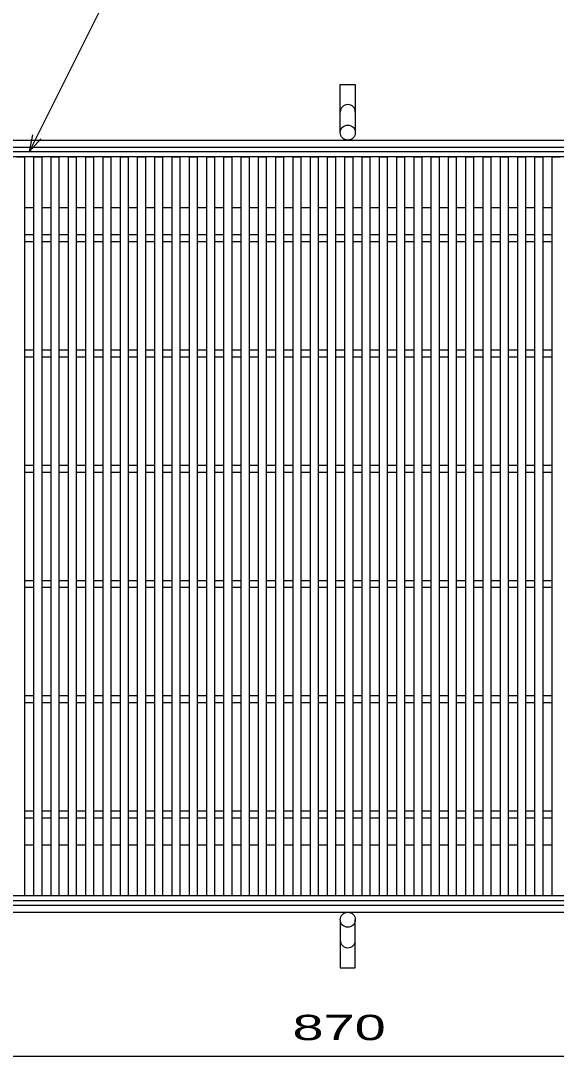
# Model space of a CAD drawing. Units: millimetres, scale not verified. Extents: x -1820 to 1731, y -1282 to 1054.
# Drawn here: x -1134 to -670, y -311 to 588 of the extents above; entities that cross this region are included whole.
import ezdxf
from ezdxf.enums import TextEntityAlignment as Align

# ---------------------------------------------------------------- set-up
doc = ezdxf.new("R2010")
doc.units = ezdxf.units.MM
doc.header["$LTSCALE"] = 10
for name, color, linetype, lineweight in [('16', 3, 'Continuous', 25), ('19', 6, 'Continuous', 25), ('22', 4, 'Continuous', 25)]:
    doc.layers.add(name, color=color, linetype=linetype, lineweight=lineweight)
doc.styles.add('ベクトル', font='')
doc.styles.get('ベクトル').set_extended_font_data('ベクトル')

msp = doc.modelspace()

# ---------------------------------------------------------------- linework, layer by layer
at = {"layer": '16'}
for p, q in [((-1348, 474), (-353, 474)), ((-353, 469.5), (-1348, 469.5)), ((-1138, 469.5), (-1131, 469.5)), ((-1131, -171.5), (-1131, 469.5)), ((-1123, -171.5), (-1123, 469.5)), ((-1123, 469.5), (-1116, 469.5)), ((-1116, -171.5), (-1116, 469.5)), ((-1108, -171.5), (-1108, 469.5)), ((-1108, 469.5), (-1101, 469.5)), ((-1101, -171.5), (-1101, 469.5)), ((-1093, -171.5), (-1093, 469.5)), ((-1093, 469.5), (-1086, 469.5)), ((-1086, -171.5), (-1086, 469.5)), ((-1078, -171.5), (-1078, 469.5)), ((-1078, 469.5), (-1071, 469.5)), ((-1071, -171.5), (-1071, 469.5)), ((-1063, -171.5), (-1063, 469.5)), ((-1063, 469.5), (-1056, 469.5)), ((-1056, -171.5), (-1056, 469.5)), ((-1048, -171.5), (-1048, 469.5)), ((-1048, 469.5), (-1041, 469.5)), ((-1041, -171.5), (-1041, 469.5)), ((-1033, -171.5), (-1033, 469.5)), ((-1033, 469.5), (-1026, 469.5)), ((-1026, -171.5), (-1026, 469.5)), ((-1018, -171.5), (-1018, 469.5)), ((-1018, 469.5), (-1011, 469.5)), ((-1011, -171.5), (-1011, 469.5)), ((-1003, -171.5), (-1003, 469.5)), ((-1003, 469.5), (-996, 469.5)), ((-996, -171.5), (-996, 469.5)), ((-988, -171.5), (-988, 469.5)), ((-988, 469.5), (-981, 469.5)), ((-981, -171.5), (-981, 469.5)), ((-973, -171.5), (-973, 469.5)), ((-973, 469.5), (-966, 469.5)), ((-966, -171.5), (-966, 469.5)), ((-958, -171.5), (-958, 469.5)), ((-958, 469.5), (-951, 469.5)), ((-951, -171.5), (-951, 469.5)), ((-943, -171.5), (-943, 469.5)), ((-943, 469.5), (-936, 469.5)), ((-936, -171.5), (-936, 469.5)), ((-928, -171.5), (-928, 469.5)), ((-928, 469.5), (-921, 469.5)), ((-921, -171.5), (-921, 469.5)), ((-913, -171.5), (-913, 469.5)), ((-913, 469.5), (-906, 469.5)), ((-906, -171.5), (-906, 469.5)), ((-898, -171.5), (-898, 469.5)), ((-898, 469.5), (-891, 469.5)), ((-891, -171.5), (-891, 469.5)), ((-883, -171.5), (-883, 469.5)), ((-883, 469.5), (-876, 469.5)), ((-876, -171.5), (-876, 469.5)), ((-868, -171.5), (-868, 469.5)), ((-868, 469.5), (-861, 469.5)), ((-861, -171.5), (-861, 469.5)), ((-853, -171.5), (-853, 469.5)), ((-853, 469.5), (-846, 469.5)), ((-846, -171.5), (-846, 469.5)), ((-838, -171.5), (-838, 469.5)), ((-838, 469.5), (-831, 469.5)), ((-831, -171.5), (-831, 469.5)), ((-823, -171.5), (-823, 469.5)), ((-823, 469.5), (-816, 469.5)), ((-816, -171.5), (-816, 469.5)), ((-808, -171.5), (-808, 469.5)), ((-808, 469.5), (-801, 469.5)), ((-801, -171.5), (-801, 469.5)), ((-793, -171.5), (-793, 469.5)), ((-793, 469.5), (-786, 469.5)), ((-786, -171.5), (-786, 469.5)), ((-778, -171.5), (-778, 469.5)), ((-778, 469.5), (-771, 469.5)), ((-771, -171.5), (-771, 469.5)), ((-763, -171.5), (-763, 469.5)), ((-763, 469.5), (-756, 469.5)), ((-756, -171.5), (-756, 469.5)), ((-748, -171.5), (-748, 469.5)), ((-748, 469.5), (-741, 469.5)), ((-741, -171.5), (-741, 469.5)), ((-733, -171.5), (-733, 469.5)), ((-733, 469.5), (-726, 469.5)), ((-726, -171.5), (-726, 469.5)), ((-718, -171.5), (-718, 469.5)), ((-718, 469.5), (-711, 469.5)), ((-711, -171.5), (-711, 469.5)), ((-703, -171.5), (-703, 469.5)), ((-703, 469.5), (-696, 469.5)), ((-696, -171.5), (-696, 469.5)), ((-688, -171.5), (-688, 469.5)), ((-688, 469.5), (-681, 469.5)), ((-681, -171.5), (-681, 469.5)), ((-673, -171.5), (-673, 469.5)), ((-673, 469.5), (-666, 469.5)), ((-1131, 425.5), (-1123, 425.5)), ((-1116, 425.5), (-1108, 425.5)), ((-1101, 425.5), (-1093, 425.5)), ((-1086, 425.5), (-1078, 425.5)), ((-1071, 425.5), (-1063, 425.5)), ((-1056, 425.5), (-1048, 425.5)), ((-1041, 425.5), (-1033, 425.5)), ((-1026, 425.5), (-1018, 425.5)), ((-1011, 425.5), (-1003, 425.5)), ((-996, 425.5), (-988, 425.5)), ((-981, 425.5), (-973, 425.5)), ((-966, 425.5), (-958, 425.5)), ((-951, 425.5), (-943, 425.5)), ((-936, 425.5), (-928, 425.5)), ((-921, 425.5), (-913, 425.5)), ((-906, 425.5), (-898, 425.5)), ((-891, 425.5), (-883, 425.5)), ((-876, 425.5), (-868, 425.5)), ((-861, 425.5), (-853, 425.5)), ((-846, 425.5), (-838, 425.5)), ((-831, 425.5), (-823, 425.5)), ((-816, 425.5), (-808, 425.5)), ((-801, 425.5), (-793, 425.5)), ((-786, 425.5), (-778, 425.5)), ((-771, 425.5), (-763, 425.5)), ((-756, 425.5), (-748, 425.5)), ((-741, 425.5), (-733, 425.5)), ((-726, 425.5), (-718, 425.5)), ((-711, 425.5), (-703, 425.5)), ((-696, 425.5), (-688, 425.5)), ((-681, 425.5), (-673, 425.5)), ((-1131, 402), (-1123, 402)), ((-1131, 396), (-1123, 396)), ((-1116, 402), (-1108, 402)), ((-1116, 396), (-1108, 396)), ((-1101, 402), (-1093, 402)), ((-1101, 396), (-1093, 396)), ((-1086, 402), (-1078, 402)), ((-1086, 396), (-1078, 396)), ((-1071, 402), (-1063, 402)), ((-1071, 396), (-1063, 396)), ((-1056, 402), (-1048, 402)), ((-1056, 396), (-1048, 396)), ((-1041, 402), (-1033, 402)), ((-1041, 396), (-1033, 396)), ((-1026, 402), (-1018, 402)), ((-1026, 396), (-1018, 396)), ((-1011, 402), (-1003, 402)), ((-1011, 396), (-1003, 396)), ((-996, 402), (-988, 402)), ((-996, 396), (-988, 396)), ((-981, 402), (-973, 402)), ((-981, 396), (-973, 396)), ((-966, 402), (-958, 402)), ((-966, 396), (-958, 396)), ((-951, 402), (-943, 402)), ((-951, 396), (-943, 396)), ((-936, 402), (-928, 402)), ((-936, 396), (-928, 396)), ((-921, 402), (-913, 402)), ((-921, 396), (-913, 396)), ((-906, 402), (-898, 402)), ((-906, 396), (-898, 396)), ((-891, 402), (-883, 402)), ((-891, 396), (-883, 396)), ((-876, 402), (-868, 402)), ((-876, 396), (-868, 396)), ((-861, 402), (-853, 402)), ((-861, 396), (-853, 396)), ((-846, 402), (-838, 402)), ((-846, 396), (-838, 396)), ((-831, 402), (-823, 402)), ((-831, 396), (-823, 396)), ((-816, 402), (-808, 402)), ((-816, 396), (-808, 396)), ((-801, 402), (-793, 402)), ((-801, 396), (-793, 396)), ((-786, 402), (-778, 402)), ((-786, 396), (-778, 396)), ((-771, 402), (-763, 402)), ((-771, 396), (-763, 396)), ((-756, 402), (-748, 402)), ((-756, 396), (-748, 396)), ((-741, 402), (-733, 402)), ((-741, 396), (-733, 396)), ((-726, 402), (-718, 402)), ((-726, 396), (-718, 396)), ((-711, 402), (-703, 402)), ((-711, 396), (-703, 396)), ((-696, 402), (-688, 402)), ((-696, 396), (-688, 396)), ((-681, 402), (-673, 402)), ((-681, 396), (-673, 396)), ((-1131, 302), (-1123, 302)), ((-1116, 302), (-1108, 302)), ((-1101, 302), (-1093, 302)), ((-1086, 302), (-1078, 302)), ((-1071, 302), (-1063, 302)), ((-1056, 302), (-1048, 302)), ((-1041, 302), (-1033, 302)), ((-1026, 302), (-1018, 302)), ((-1011, 302), (-1003, 302)), ((-996, 302), (-988, 302)), ((-981, 302), (-973, 302)), ((-966, 302), (-958, 302)), ((-951, 302), (-943, 302)), ((-936, 302), (-928, 302)), ((-921, 302), (-913, 302)), ((-906, 302), (-898, 302)), ((-891, 302), (-883, 302)), ((-876, 302), (-868, 302)), ((-861, 302), (-853, 302)), ((-846, 302), (-838, 302)), ((-831, 302), (-823, 302)), ((-816, 302), (-808, 302)), ((-801, 302), (-793, 302)), ((-786, 302), (-778, 302)), ((-771, 302), (-763, 302)), ((-756, 302), (-748, 302)), ((-741, 302), (-733, 302)), ((-726, 302), (-718, 302)), ((-711, 302), (-703, 302)), ((-696, 302), (-688, 302)), ((-681, 302), (-673, 302)), ((-1131, 296), (-1123, 296)), ((-1116, 296), (-1108, 296)), ((-1101, 296), (-1093, 296)), ((-1086, 296), (-1078, 296)), ((-1071, 296), (-1063, 296)), ((-1056, 296), (-1048, 296)), ((-1041, 296), (-1033, 296)), ((-1026, 296), (-1018, 296)), ((-1011, 296), (-1003, 296)), ((-996, 296), (-988, 296)), ((-981, 296), (-973, 296)), ((-966, 296), (-958, 296)), ((-951, 296), (-943, 296)), ((-936, 296), (-928, 296)), ((-921, 296), (-913, 296)), ((-906, 296), (-898, 296)), ((-891, 296), (-883, 296)), ((-876, 296), (-868, 296)), ((-861, 296), (-853, 296)), ((-846, 296), (-838, 296)), ((-831, 296), (-823, 296)), ((-816, 296), (-808, 296)), ((-801, 296), (-793, 296)), ((-786, 296), (-778, 296)), ((-771, 296), (-763, 296)), ((-756, 296), (-748, 296)), ((-741, 296), (-733, 296)), ((-726, 296), (-718, 296)), ((-711, 296), (-703, 296)), ((-696, 296), (-688, 296)), ((-681, 296), (-673, 296)), ((-1131, 202), (-1123, 202)), ((-1116, 202), (-1108, 202)), ((-1101, 202), (-1093, 202)), ((-1086, 202), (-1078, 202)), ((-1071, 202), (-1063, 202)), ((-1056, 202), (-1048, 202)), ((-1041, 202), (-1033, 202)), ((-1026, 202), (-1018, 202)), ((-1011, 202), (-1003, 202)), ((-996, 202), (-988, 202)), ((-981, 202), (-973, 202)), ((-966, 202), (-958, 202)), ((-951, 202), (-943, 202)), ((-936, 202), (-928, 202)), ((-921, 202), (-913, 202)), ((-906, 202), (-898, 202)), ((-891, 202), (-883, 202)), ((-876, 202), (-868, 202)), ((-861, 202), (-853, 202)), ((-846, 202), (-838, 202)), ((-831, 202), (-823, 202)), ((-816, 202), (-808, 202)), ((-801, 202), (-793, 202)), ((-786, 202), (-778, 202)), ((-771, 202), (-763, 202)), ((-756, 202), (-748, 202)), ((-741, 202), (-733, 202)), ((-726, 202), (-718, 202)), ((-711, 202), (-703, 202)), ((-696, 202), (-688, 202)), ((-681, 202), (-673, 202)), ((-1131, 196), (-1123, 196)), ((-1116, 196), (-1108, 196)), ((-1101, 196), (-1093, 196)), ((-1086, 196), (-1078, 196)), ((-1071, 196), (-1063, 196)), ((-1056, 196), (-1048, 196)), ((-1041, 196), (-1033, 196)), ((-1026, 196), (-1018, 196)), ((-1011, 196), (-1003, 196)), ((-996, 196), (-988, 196)), ((-981, 196), (-973, 196)), ((-966, 196), (-958, 196)), ((-951, 196), (-943, 196)), ((-936, 196), (-928, 196)), ((-921, 196), (-913, 196)), ((-906, 196), (-898, 196)), ((-891, 196), (-883, 196)), ((-876, 196), (-868, 196)), ((-861, 196), (-853, 196)), ((-846, 196), (-838, 196)), ((-831, 196), (-823, 196)), ((-816, 196), (-808, 196)), ((-801, 196), (-793, 196)), ((-786, 196), (-778, 196)), ((-771, 196), (-763, 196)), ((-756, 196), (-748, 196)), ((-741, 196), (-733, 196)), ((-726, 196), (-718, 196)), ((-711, 196), (-703, 196)), ((-696, 196), (-688, 196)), ((-681, 196), (-673, 196)), ((-1131, 102), (-1123, 102)), ((-1116, 102), (-1108, 102)), ((-1101, 102), (-1093, 102)), ((-1086, 102), (-1078, 102)), ((-1071, 102), (-1063, 102)), ((-1056, 102), (-1048, 102)), ((-1041, 102), (-1033, 102)), ((-1026, 102), (-1018, 102)), ((-1011, 102), (-1003, 102)), ((-996, 102), (-988, 102)), ((-981, 102), (-973, 102)), ((-966, 102), (-958, 102)), ((-951, 102), (-943, 102)), ((-936, 102), (-928, 102)), ((-921, 102), (-913, 102)), ((-906, 102), (-898, 102)), ((-891, 102), (-883, 102)), ((-876, 102), (-868, 102)), ((-861, 102), (-853, 102)), ((-846, 102), (-838, 102)), ((-831, 102), (-823, 102)), ((-816, 102), (-808, 102)), ((-801, 102), (-793, 102)), ((-786, 102), (-778, 102)), ((-771, 102), (-763, 102)), ((-756, 102), (-748, 102)), ((-741, 102), (-733, 102)), ((-726, 102), (-718, 102)), ((-711, 102), (-703, 102)), ((-696, 102), (-688, 102)), ((-681, 102), (-673, 102)), ((-1131, 96), (-1123, 96)), ((-1116, 96), (-1108, 96)), ((-1101, 96), (-1093, 96)), ((-1086, 96), (-1078, 96)), ((-1071, 96), (-1063, 96)), ((-1056, 96), (-1048, 96)), ((-1041, 96), (-1033, 96)), ((-1026, 96), (-1018, 96)), ((-1011, 96), (-1003, 96)), ((-996, 96), (-988, 96)), ((-981, 96), (-973, 96)), ((-966, 96), (-958, 96)), ((-951, 96), (-943, 96)), ((-936, 96), (-928, 96)), ((-921, 96), (-913, 96)), ((-906, 96), (-898, 96)), ((-891, 96), (-883, 96)), ((-876, 96), (-868, 96)), ((-861, 96), (-853, 96)), ((-846, 96), (-838, 96)), ((-831, 96), (-823, 96)), ((-816, 96), (-808, 96)), ((-801, 96), (-793, 96)), ((-786, 96), (-778, 96)), ((-771, 96), (-763, 96)), ((-756, 96), (-748, 96)), ((-741, 96), (-733, 96)), ((-726, 96), (-718, 96)), ((-711, 96), (-703, 96)), ((-696, 96), (-688, 96)), ((-681, 96), (-673, 96)), ((-1131, 2), (-1123, 2)), ((-1116, 2), (-1108, 2)), ((-1101, 2), (-1093, 2)), ((-1086, 2), (-1078, 2)), ((-1071, 2), (-1063, 2)), ((-1056, 2), (-1048, 2)), ((-1041, 2), (-1033, 2)), ((-1026, 2), (-1018, 2)), ((-1011, 2), (-1003, 2)), ((-996, 2), (-988, 2)), ((-981, 2), (-973, 2)), ((-966, 2), (-958, 2)), ((-951, 2), (-943, 2)), ((-936, 2), (-928, 2)), ((-921, 2), (-913, 2)), ((-906, 2), (-898, 2)), ((-891, 2), (-883, 2)), ((-876, 2), (-868, 2)), ((-861, 2), (-853, 2)), ((-846, 2), (-838, 2)), ((-831, 2), (-823, 2)), ((-816, 2), (-808, 2)), ((-801, 2), (-793, 2)), ((-786, 2), (-778, 2)), ((-771, 2), (-763, 2)), ((-756, 2), (-748, 2)), ((-741, 2), (-733, 2)), ((-726, 2), (-718, 2)), ((-711, 2), (-703, 2)), ((-696, 2), (-688, 2)), ((-681, 2), (-673, 2)), ((-1131, -4), (-1123, -4)), ((-1116, -4), (-1108, -4)), ((-1101, -4), (-1093, -4)), ((-1086, -4), (-1078, -4)), ((-1071, -4), (-1063, -4)), ((-1056, -4), (-1048, -4)), ((-1041, -4), (-1033, -4)), ((-1026, -4), (-1018, -4)), ((-1011, -4), (-1003, -4)), ((-996, -4), (-988, -4)), ((-981, -4), (-973, -4)), ((-966, -4), (-958, -4)), ((-951, -4), (-943, -4)), ((-936, -4), (-928, -4)), ((-921, -4), (-913, -4)), ((-906, -4), (-898, -4)), ((-891, -4), (-883, -4)), ((-876, -4), (-868, -4)), ((-861, -4), (-853, -4)), ((-846, -4), (-838, -4)), ((-831, -4), (-823, -4)), ((-816, -4), (-808, -4)), ((-801, -4), (-793, -4)), ((-786, -4), (-778, -4)), ((-771, -4), (-763, -4)), ((-756, -4), (-748, -4)), ((-741, -4), (-733, -4)), ((-726, -4), (-718, -4)), ((-711, -4), (-703, -4)), ((-696, -4), (-688, -4)), ((-681, -4), (-673, -4)), ((-1131, -98), (-1123, -98)), ((-1116, -98), (-1108, -98)), ((-1101, -98), (-1093, -98)), ((-1086, -98), (-1078, -98)), ((-1071, -98), (-1063, -98)), ((-1056, -98), (-1048, -98)), ((-1041, -98), (-1033, -98)), ((-1026, -98), (-1018, -98)), ((-1011, -98), (-1003, -98)), ((-996, -98), (-988, -98)), ((-981, -98), (-973, -98)), ((-966, -98), (-958, -98)), ((-951, -98), (-943, -98)), ((-936, -98), (-928, -98)), ((-921, -98), (-913, -98)), ((-906, -98), (-898, -98)), ((-891, -98), (-883, -98)), ((-876, -98), (-868, -98)), ((-861, -98), (-853, -98)), ((-846, -98), (-838, -98)), ((-831, -98), (-823, -98)), ((-816, -98), (-808, -98)), ((-801, -98), (-793, -98)), ((-786, -98), (-778, -98)), ((-771, -98), (-763, -98)), ((-756, -98), (-748, -98)), ((-741, -98), (-733, -98)), ((-726, -98), (-718, -98)), ((-711, -98), (-703, -98)), ((-696, -98), (-688, -98)), ((-681, -98), (-673, -98)), ((-1131, -104), (-1123, -104)), ((-1116, -104), (-1108, -104)), ((-1101, -104), (-1093, -104)), ((-1086, -104), (-1078, -104)), ((-1071, -104), (-1063, -104)), ((-1056, -104), (-1048, -104)), ((-1041, -104), (-1033, -104)), ((-1026, -104), (-1018, -104)), ((-1011, -104), (-1003, -104)), ((-996, -104), (-988, -104)), ((-981, -104), (-973, -104)), ((-966, -104), (-958, -104)), ((-951, -104), (-943, -104)), ((-936, -104), (-928, -104)), ((-921, -104), (-913, -104)), ((-906, -104), (-898, -104)), ((-891, -104), (-883, -104)), ((-876, -104), (-868, -104)), ((-861, -104), (-853, -104)), ((-846, -104), (-838, -104)), ((-831, -104), (-823, -104)), ((-816, -104), (-808, -104)), ((-801, -104), (-793, -104)), ((-786, -104), (-778, -104)), ((-771, -104), (-763, -104)), ((-756, -104), (-748, -104)), ((-741, -104), (-733, -104)), ((-726, -104), (-718, -104)), ((-711, -104), (-703, -104)), ((-696, -104), (-688, -104)), ((-681, -104), (-673, -104)), ((-1131, -127.5), (-1123, -127.5)), ((-1116, -127.5), (-1108, -127.5)), ((-1101, -127.5), (-1093, -127.5)), ((-1086, -127.5), (-1078, -127.5)), ((-1071, -127.5), (-1063, -127.5)), ((-1056, -127.5), (-1048, -127.5)), ((-1041, -127.5), (-1033, -127.5)), ((-1026, -127.5), (-1018, -127.5)), ((-1011, -127.5), (-1003, -127.5)), ((-996, -127.5), (-988, -127.5)), ((-981, -127.5), (-973, -127.5)), ((-966, -127.5), (-958, -127.5)), ((-951, -127.5), (-943, -127.5)), ((-936, -127.5), (-928, -127.5)), ((-921, -127.5), (-913, -127.5)), ((-906, -127.5), (-898, -127.5)), ((-891, -127.5), (-883, -127.5)), ((-876, -127.5), (-868, -127.5)), ((-861, -127.5), (-853, -127.5)), ((-846, -127.5), (-838, -127.5)), ((-831, -127.5), (-823, -127.5)), ((-816, -127.5), (-808, -127.5)), ((-801, -127.5), (-793, -127.5)), ((-786, -127.5), (-778, -127.5)), ((-771, -127.5), (-763, -127.5)), ((-756, -127.5), (-748, -127.5)), ((-741, -127.5), (-733, -127.5)), ((-726, -127.5), (-718, -127.5)), ((-711, -127.5), (-703, -127.5)), ((-696, -127.5), (-688, -127.5)), ((-681, -127.5), (-673, -127.5)), ((-1348, -171.5), (-353, -171.5)), ((-353, -176), (-1348, -176)), ((-1138, -171.5), (-1131, -171.5)), ((-1123, -171.5), (-1116, -171.5)), ((-1108, -171.5), (-1101, -171.5)), ((-1093, -171.5), (-1086, -171.5)), ((-1078, -171.5), (-1071, -171.5)), ((-1063, -171.5), (-1056, -171.5)), ((-1048, -171.5), (-1041, -171.5)), ((-1033, -171.5), (-1026, -171.5)), ((-1018, -171.5), (-1011, -171.5)), ((-1003, -171.5), (-996, -171.5)), ((-988, -171.5), (-981, -171.5)), ((-973, -171.5), (-966, -171.5)), ((-958, -171.5), (-951, -171.5)), ((-943, -171.5), (-936, -171.5)), ((-928, -171.5), (-921, -171.5)), ((-913, -171.5), (-906, -171.5)), ((-898, -171.5), (-891, -171.5)), ((-883, -171.5), (-876, -171.5)), ((-868, -171.5), (-861, -171.5)), ((-853, -171.5), (-846, -171.5)), ((-838, -171.5), (-831, -171.5)), ((-823, -171.5), (-816, -171.5)), ((-808, -171.5), (-801, -171.5)), ((-793, -171.5), (-786, -171.5)), ((-778, -171.5), (-771, -171.5)), ((-763, -171.5), (-756, -171.5)), ((-748, -171.5), (-741, -171.5)), ((-733, -171.5), (-726, -171.5)), ((-718, -171.5), (-711, -171.5)), ((-703, -171.5), (-696, -171.5)), ((-688, -171.5), (-681, -171.5)), ((-673, -171.5), (-666, -171.5))]:
    msp.add_line(p, q, dxfattribs=at)
at = {"layer": '19'}
for p, q in [((-857, 490.5), (-857, 532.12)), ((-857, 532.12), (-844, 532.12)), ((-844, 532.12), (-844, 490.5)), ((-1350.5, 484), (-350.5, 484)), ((-1350.5, 478), (-350.5, 478)), ((-1350.5, -180), (-350.5, -180)), ((-1350.5, -186), (-350.5, -186)), ((-857, -192.5), (-857, -234.12)), ((-844, -234.12), (-844, -192.5)), ((-857, -234.12), (-844, -234.12))]:
    msp.add_line(p, q, dxfattribs=at)
for centre in [(-850.5, 490.5), (-850.5, -192.5)]:
    msp.add_circle(centre, 6.5, dxfattribs=at)
for centre, start, end in [((-850.5, 508.34), 0, 180), ((-850.5, -210.34), 180, 0)]:
    msp.add_arc(centre, 6.5, start, end, dxfattribs=at)
at = {"layer": '22'}
for p, q in [((-1127, 474), (-1029.25, 669.5)), ((-1127, 474), (-1124, 488.6)), ((-1127, 474), (-1117, 485)), ((-1284.5, -311), (-414.5, -311))]:
    msp.add_line(p, q, dxfattribs=at)

# ---------------------------------------------------------------- texts
at = {"layer": '22', "color": 2, "style": 'ベクトル', "width": 1.65}
msp.add_text(' 870 ', height=21.99, dxfattribs=at).set_placement((-912, -286), align=Align.MIDDLE_LEFT)

doc.saveas('drawing.dxf')
